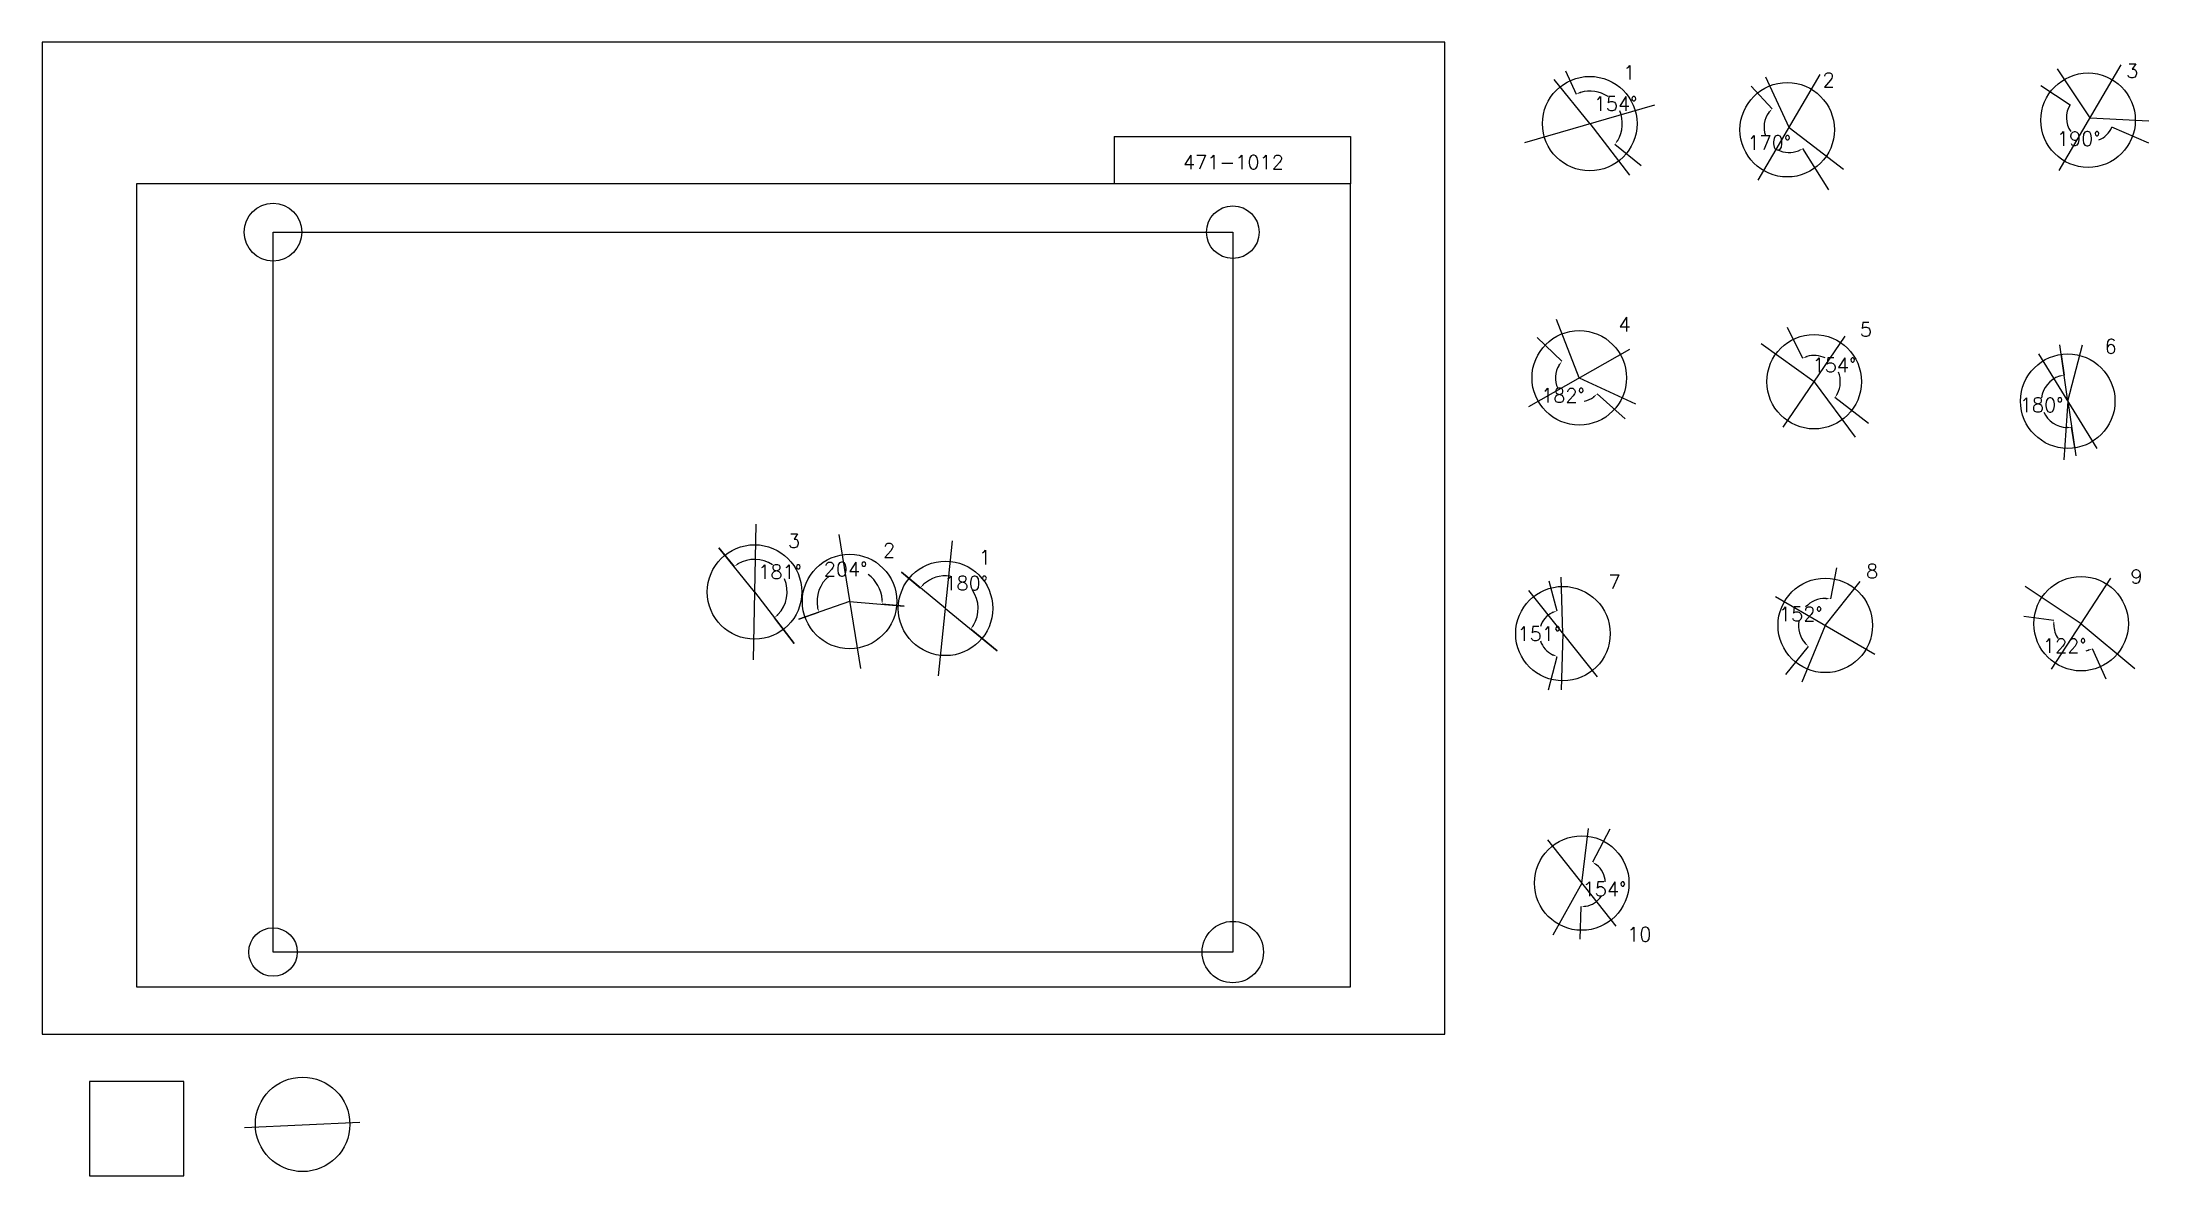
# Model space of a CAD drawing. Extents: x 0 to 2230150, y -150000 to 1050000.
import ezdxf

# ---------------------------------------------------------------- set-up
doc = ezdxf.new("R2010")
doc.units = 0
doc.header["$MEASUREMENT"] = 0
doc.layers.get('0').update_dxf_attribs({"linetype": 'CONTINUOUS'})
doc.layers.get('Defpoints').update_dxf_attribs({"linetype": 'CONTINUOUS'})
for name, color, linetype in [('_0-0_', 7, 'CONTINUOUS'), ('_0-1_V-nasSTD', 7, 'CONTINUOUS'), ('_0-2_番号', 7, 'CONTINUOUS'), ('ADD_LINE', 7, 'CONTINUOUS'), ('文字', 7, 'CONTINUOUS'), ('画像', 7, 'CONTINUOUS')]:
    doc.layers.add(name, color=color, linetype=linetype)
doc.layers.add('位置合わせ用', color=7, linetype='CONTINUOUS', plot=False)
doc.styles.get("Standard").update_dxf_attribs({"font": 'txt', "height": 15000, "bigfont": 'bigfont.shx'})
doc.dimstyles.get("Standard").update_dxf_attribs({"dimtxt": 0.18, "dimasz": 0.18, "dimexe": 0.18, "dimexo": 0.0625, "dimgap": 0.09, "dimtad": 0, "dimtih": 1, "dimtoh": 1, "dimdec": 4, "dimzin": 0, "dimdsep": 46, "dimtxsty": 'Standard', "dimcen": 0.09, "dimadec": 0, "dimazin": 0, "dimtfac": 1, "dimtdec": 4, "dimtofl": 0, "dimtmove": 0, "dimatfit": 3, "dimfxl": 1, "dimtolj": 1, "dimtzin": 0, "dimarcsym": 0})
picture_1 = doc.add_image_def('image1.jpg', size_in_pixel=(800, 600))

# ---------------------------------------------------------------- blocks, each defined once
blk = doc.blocks.new('-000-CCURVE_ORG002')
at = {"layer": '_0-0_', "color": 5, "linetype": 'Continuous'}
for p, q in [((30, -10), (10, -10)), ((10, -10), (10, -30)), ((30, -30), (30, -10)), ((10, -30), (30, -30))]:
    blk.add_line(p, q, dxfattribs=at)
blk = doc.blocks.new('-008-$$ATRU$$11$$背景色$$色$$0_0_0')
at = {"layer": '_0-2_番号'}
blk.add_blockref('-000-CCURVE_ORG002', (0, 0), dxfattribs=at)
blk = doc.blocks.new('*D27')
at = {"layer": 'ADD_LINE', "color": 0, "linetype": 'Continuous', "lineweight": -2}
for p, q in [((1612482, 1019756), (1623866, 995044)), ((1692790, 918934), (1664951, 941812))]:
    blk.add_line(p, q, dxfattribs=at)
for start, end in [(55.935441, 106.423298), (328.898292, 23.176446)]:
    blk.add_arc((1638300, 963714), 34496, start, end, dxfattribs=at)
at = {"layer": 'ADD_LINE', "color": 0}
for points in [[(1628254, 997582), (1628840, 996022), (1623866, 995045)], [(1667157, 946376), (1668518, 945414), (1664951, 941812)]]:
    blk.add_solid(points, dxfattribs=at)
at = {"layer": 'Defpoints', "color": 0}
for p in [(1612482, 1019756), (1638300, 963714), (1672046, 970868), (1692790, 918934)]:
    blk.add_point(p, dxfattribs=at)
at = {"layer": 'ADD_LINE', "color": 0, "linetype": 'Continuous', "insert": (1665608, 984790), "char_height": 15000, "attachment_point": 5}
blk.add_mtext('\\A1;154%%d', dxfattribs=at)
blk = doc.blocks.new('*D28')
at = {"color": 0, "linetype": 'Continuous', "lineweight": -2}
for p, q in [((1809179, 1003391), (1831324, 979396)), ((1891517, 893504), (1863720, 937271))]:
    blk.add_line(p, q, dxfattribs=at)
for start, end in [(143.458517, 199.177328), (242.968088, 291.666013)]:
    blk.add_arc((1849418, 959791), 26678, start, end, dxfattribs=at)
at = {"color": 0}
for points in [[(1828604, 975119), (1827364, 976233), (1831324, 979396)], [(1859646, 934256), (1858888, 935740), (1863721, 937271)]]:
    blk.add_solid(points, dxfattribs=at)
at = {"layer": 'Defpoints', "color": 0}
for p in [(1809179, 1003391), (1849418, 959791), (1823088, 955491), (1891518, 893504)]:
    blk.add_point(p, dxfattribs=at)
at = {"color": 0, "linetype": 'Continuous', "insert": (1828270, 943528), "char_height": 15000, "attachment_point": 5}
blk.add_mtext('\\A1;170%%d', dxfattribs=at)
blk = doc.blocks.new('*D31')
at = {"layer": 'ADD_LINE', "color": 0, "linetype": 'Continuous', "lineweight": -2}
for p, q in [((2115662, 1004203), (2146913, 983688)), ((2230150, 942907), (2190978, 959896))]:
    blk.add_line(p, q, dxfattribs=at)
for start, end in [(146.716384, 215.556167), (291.744567, 336.55299)]:
    blk.add_arc((2167922, 969896), 25131, start, end, dxfattribs=at)
at = {"layer": 'ADD_LINE', "color": 0}
for points in [[(2146913, 983688), (2146913, 983688), (2146913, 983688)], [(2190978, 959896), (2190978, 959896), (2190978, 959896)]]:
    blk.add_solid(points, dxfattribs=at)
at = {"layer": 'Defpoints', "color": 0}
for p in [(2115662, 1004204), (2167922, 969896), (2146156, 957332), (2230150, 942907)]:
    blk.add_point(p, dxfattribs=at)
at = {"layer": 'ADD_LINE', "color": 0, "linetype": 'Continuous', "insert": (2155982, 947782), "char_height": 15000, "attachment_point": 5}
blk.add_mtext('\\A1;190%%d', dxfattribs=at)
blk = doc.blocks.new('*D492')
at = {"color": 0, "linetype": 'Continuous', "lineweight": -2}
for p, q in [((1582560, 737261), (1608834, 712185)), ((1675657, 651191), (1646046, 677753))]:
    blk.add_line(p, q, dxfattribs=at)
for start, end in [(147.654398, 205.986177), (282.024317, 306.788949)]:
    blk.add_arc((1627174, 694681), 25352, start, end, dxfattribs=at)
at = {"color": 0}
for points in [[(1606412, 707733), (1605099, 708759), (1608834, 712185)], [(1642919, 673763), (1641794, 674993), (1646046, 677753)]]:
    blk.add_solid(points, dxfattribs=at)
at = {"layer": 'Defpoints', "color": 0}
for p in [(1582560, 737262), (1627174, 694681), (1602920, 687300), (1675658, 651190)]:
    blk.add_point(p, dxfattribs=at)
at = {"color": 0, "linetype": 'Continuous', "insert": (1609955, 676073), "char_height": 15000, "attachment_point": 5}
blk.add_mtext('\\A1;182%%d', dxfattribs=at)
blk = doc.blocks.new('*D493')
at = {"color": 0, "linetype": 'Continuous', "lineweight": -2}
for p, q in [((1847215, 748386), (1863522, 715452)), ((1933285, 646506), (1897834, 673710))]:
    blk.add_line(p, q, dxfattribs=at)
for start, end in [(64.877904, 105.999917), (332.840982, 21.383423)]:
    blk.add_arc((1875830, 690596), 27737, start, end, dxfattribs=at)
at = {"color": 0}
for points in [[(1867883, 718035), (1868485, 716481), (1863522, 715453)], [(1899804, 678380), (1901213, 677489), (1897835, 673710)]]:
    blk.add_solid(points, dxfattribs=at)
at = {"layer": 'Defpoints', "color": 0}
for p in [(1847214, 748386), (1887525, 715747), (1875830, 690596), (1933286, 646506)]:
    blk.add_point(p, dxfattribs=at)
at = {"color": 0, "linetype": 'Continuous', "insert": (1897257, 708209), "char_height": 15000, "attachment_point": 5}
blk.add_mtext('\\A1;154%%d', dxfattribs=at)
blk = doc.blocks.new('*D494')
at = {"color": 0, "linetype": 'Continuous', "lineweight": -2}
for p, q in [((2097719, 442479), (2129651, 438247)), ((2185031, 375777), (2170441, 407971))]:
    blk.add_line(p, q, dxfattribs=at)
for start, end in [(182.32444, 213.011449), (280.28229, 284.506363)]:
    blk.add_arc((2158450, 434431), 29051, start, end, dxfattribs=at)
at = {"color": 0}
for points in [[(2130255, 433215), (2128590, 433290), (2129651, 438247)], [(2166004, 405520), (2165449, 407092), (2170441, 407970)]]:
    blk.add_solid(points, dxfattribs=at)
at = {"layer": 'Defpoints', "color": 0}
for p in [(2097719, 442479), (2158450, 434431), (2134111, 418569), (2185032, 375776)]:
    blk.add_point(p, dxfattribs=at)
at = {"color": 0, "linetype": 'Continuous', "insert": (2141135, 411104), "char_height": 15000, "attachment_point": 5}
blk.add_mtext('\\A1;122%%d', dxfattribs=at)
blk = doc.blocks.new('*D495')
at = {"color": 0, "linetype": 'Continuous', "lineweight": -2}
for p, q in [((1899485, 493442), (1893065, 460614)), ((1845899, 380648), (1869761, 410403))]:
    blk.add_line(p, q, dxfattribs=at)
for start, end in [(88.997379, 136.834749), (170.916699, 221.208715)]:
    blk.add_arc((1887594, 432640), 28505, start, end, dxfattribs=at)
at = {"color": 0}
for points in [[(1888005, 460311), (1888181, 461969), (1893065, 460615)], [(1865573, 413259), (1866726, 414463), (1869761, 410403)]]:
    blk.add_solid(points, dxfattribs=at)
at = {"layer": 'Defpoints', "color": 0}
for p in [(1899486, 493442), (1869381, 454567), (1887594, 432640), (1845899, 380648)]:
    blk.add_point(p, dxfattribs=at)
at = {"color": 0, "linetype": 'Continuous', "insert": (1861739, 444640), "char_height": 15000, "attachment_point": 5}
blk.add_mtext('\\A1;152%%d', dxfattribs=at)
blk = doc.blocks.new('*D496')
at = {"color": 0, "linetype": 'Continuous', "lineweight": -2}
for p, q in [((1594921, 479957), (1603443, 448007)), ((1594453, 364310), (1603625, 399771))]:
    blk.add_line(p, q, dxfattribs=at)
for start, end in [(116.442259, 162.722612), (197.730428, 243.989803)]:
    blk.add_arc((1609870, 423913), 24936, start, end, dxfattribs=at)
at = {"color": 0}
for points in [[(1599060, 445461), (1598471, 447020), (1603443, 448007)], [(1598646, 400720), (1599223, 402284), (1603625, 399771)]]:
    blk.add_solid(points, dxfattribs=at)
at = {"layer": 'Defpoints', "color": 0}
for p in [(1594921, 479958), (1587247, 434403), (1609870, 423913), (1594453, 364310)]:
    blk.add_point(p, dxfattribs=at)
at = {"color": 0, "linetype": 'Continuous', "insert": (1584933, 423819), "char_height": 15000, "attachment_point": 5}
blk.add_mtext('\\A1;151%%d', dxfattribs=at)
blk = doc.blocks.new('*D497')
at = {"color": 0, "linetype": 'Continuous', "lineweight": -2}
for p, q in [((2137280, 719501), (2140368, 697666)), ((2151611, 620534), (2148379, 642348))]:
    blk.add_line(p, q, dxfattribs=at)
for start, end in [(108.314688, 172.816777), (204.310121, 268.164898)]:
    blk.add_arc((2144282, 669994), 27948, start, end, dxfattribs=at)
at = {"color": 0}
for points in [[(2135690, 695715), (2135310, 697337), (2140368, 697666)], [(2143435, 641228), (2143339, 642892), (2148379, 642348)]]:
    blk.add_solid(points, dxfattribs=at)
at = {"layer": 'Defpoints', "color": 0}
for p in [(2137280, 719501), (2144282, 669994), (2122350, 652671), (2151611, 620534)]:
    blk.add_point(p, dxfattribs=at)
at = {"color": 0, "linetype": 'Continuous', "insert": (2116623, 665988), "char_height": 15000, "attachment_point": 5}
blk.add_mtext('\\A1;180%%d', dxfattribs=at)
blk = doc.blocks.new('*D662')
at = {"color": 0, "linetype": 'Continuous', "lineweight": -2}
for p, q in [((1659684, 217062), (1641346, 182000)), ((1628066, 100544), (1629066, 134978))]:
    blk.add_line(p, q, dxfattribs=at)
for start, end in [(2.755917, 50.881259), (279.845571, 326.395586)]:
    blk.add_arc((1629789, 159904), 24936, start, end, dxfattribs=at)
at = {"color": 0}
for points in [[(1645980, 179947), (1645064, 178555), (1641346, 182001)], [(1633993, 136166), (1634112, 134504), (1629066, 134978)]]:
    blk.add_solid(points, dxfattribs=at)
at = {"layer": 'Defpoints', "color": 0}
for p in [(1659684, 217062), (1629789, 159904), (1648804, 143771), (1628066, 100544)]:
    blk.add_point(p, dxfattribs=at)
at = {"color": 0, "linetype": 'Continuous', "insert": (1653916, 153603), "char_height": 15000, "attachment_point": 5}
blk.add_mtext('\\A1;154%%d', dxfattribs=at)
blk = doc.blocks.new('*D665')
at = {"layer": 'ADD_LINE', "color": 0, "linetype": 'Continuous', "lineweight": -2}
for p, q in [((909691, 488862), (929639, 472510)), ((1010808, 405862), (982968, 428741))]:
    blk.add_line(p, q, dxfattribs=at)
for start, end in [(82.057019, 132.347039), (328.898292, 33.749511)]:
    blk.add_arc((956318, 450642), 34496, start, end, dxfattribs=at)
at = {"layer": 'ADD_LINE', "color": 0}
for points in [[(932476, 476711), (933685, 475564), (929639, 472510)], [(985174, 433304), (986535, 432342), (982968, 428741)]]:
    blk.add_solid(points, dxfattribs=at)
at = {"layer": 'Defpoints', "color": 0}
for p in [(909690, 488862), (956318, 450642), (988605, 462785), (1010808, 405862)]:
    blk.add_point(p, dxfattribs=at)
at = {"layer": 'ADD_LINE', "color": 0, "linetype": 'Continuous', "insert": (978203, 477307), "char_height": 15000, "attachment_point": 5}
blk.add_mtext('\\A1;180%%d', dxfattribs=at)
blk = doc.blocks.new('*D668')
at = {"layer": 'ADD_LINE', "color": 0, "linetype": 'Continuous', "lineweight": -2}
for p, q in [((801018, 439398), (822161, 446700)), ((912688, 452888), (889131, 454951))]:
    blk.add_line(p, q, dxfattribs=at)
for start, end in [(129.188275, 190.742004), (3.305747, 55.513451)]:
    blk.add_arc((854767, 457961), 34496, start, end, dxfattribs=at)
at = {"layer": 'ADD_LINE', "color": 0}
for points in [[(820070, 451318), (821681, 451746), (822161, 446700)], [(888372, 459963), (890038, 459938), (889131, 454951)]]:
    blk.add_solid(points, dxfattribs=at)
at = {"layer": 'Defpoints', "color": 0}
for p in [(870420, 488701), (854767, 457961), (912688, 452888), (801018, 439398)]:
    blk.add_point(p, dxfattribs=at)
at = {"layer": 'ADD_LINE', "color": 0, "linetype": 'Continuous', "insert": (850549, 492198), "char_height": 15000, "attachment_point": 5}
blk.add_mtext('\\A1;204%%d', dxfattribs=at)
blk = doc.blocks.new('*D671')
at = {"layer": 'ADD_LINE', "color": 0, "linetype": 'Continuous', "lineweight": -2}
for p, q in [((716488, 514776), (732497, 494893)), ((796016, 413641), (775179, 440696))]:
    blk.add_line(p, q, dxfattribs=at)
for start, end in [(56.733002, 120.528031), (315.914786, 23.658254)]:
    blk.add_arc((754131, 468025), 34496, start, end, dxfattribs=at)
at = {"layer": 'ADD_LINE', "color": 0}
for points in [[(736134, 498424), (737083, 497054), (732497, 494894)], [(778354, 444647), (779464, 443404), (775179, 440695)]]:
    blk.add_solid(points, dxfattribs=at)
at = {"layer": 'Defpoints', "color": 0}
for p in [(716488, 514776), (788289, 472835), (754131, 468025), (796016, 413641)]:
    blk.add_point(p, dxfattribs=at)
at = {"layer": 'ADD_LINE', "color": 0, "linetype": 'Continuous', "insert": (781231, 489367), "char_height": 15000, "attachment_point": 5}
blk.add_mtext('\\A1;181%%d', dxfattribs=at)

msp = doc.modelspace()

# ---------------------------------------------------------------- linework, layer by layer
at = {"layer": '_0-1_V-nasSTD', "color": 7, "linetype": 'Continuous'}
for p, q in [((1485000, 1050000), (0, 1050000)), ((0, 1050000), (0, 0)), ((1485000, 1050000), (0, 1050000)), ((0, 1050000), (0, 0)), ((1485000, 0), (1485000, 1050000)), ((1485000, 0), (1485000, 1050000)), ((1135000, 950000), (1135000, 900000)), ((1135000, 950000), (1385000, 950000)), ((1385000, 950000), (1385000, 900000)), ((1385000, 900000), (100000, 900000)), ((100000, 900000), (100000, 50000)), ((1385000, 50000), (1385000, 900000)), ((100000, 50000), (1385000, 50000)), ((0, 0), (1485000, 0)), ((0, 0), (1485000, 0))]:
    msp.add_line(p, q, dxfattribs=at)
at = {"layer": 'ADD_LINE', "color": 5, "linetype": 'Continuous'}
for p, q in [((1638300.12759, 963713.94411), (1600657, 1010465.5)), ((1849417.68706, 959791.40858), (1824731.61592, 1013095)), ((2167921.53926, 969895.92252), (2133337.061, 1021586.01265)), ((1638300.12759, 963713.94411), (1680185.5, 909330)), ((1849417.68706, 959791.40858), (1907070.5, 915461)), ((2167921.53926, 969895.92252), (2230150.4375, 966693.63309)), ((1627173.85936, 694681.42053), (1603053, 756584)), ((1875829.60478, 690595.69901), (1819695, 730821)), ((2144282.17651, 669993.66595), (2135874.84661, 729434.5)), ((2144282.17651, 669993.66595), (2159881.11393, 729434.5)), ((1627173.85936, 694681.42053), (1686782, 666999.5)), ((1875829.60478, 690595.69901), (1919233, 631868.5)), ((2144282.17651, 669993.66595), (2139973.5, 607862)), ((2144282.17651, 669993.66595), (2152852.5, 612158.5)), ((754130.75, 468024.94411), (716487.62241, 514776.5)), ((956317.75, 450642.44411), (909690.5, 488862)), ((1609869.59541, 423912.59025), (1607859.5021, 483624.43754)), ((1887594.19761, 432639.77192), (1924592.5, 479202.5)), ((2158449.59821, 434430.75199), (2099218, 473956.5)), ((754130.75, 468024.94411), (796016.12241, 413641)), ((854766.75, 457961.44411), (801018, 439397.5)), ((854766.75, 457961.44411), (912688.5, 452887.5)), ((956317.75, 450642.44411), (1010807.57413, 405862.03968)), ((1609869.59541, 423912.59025), (1608159.50179, 364310.06247)), ((1887594.19761, 432639.77192), (1862762, 372404)), ((2158449.59821, 434430.75199), (2215384.5, 387018.5)), ((1629789, 159904), (1636845.5, 217647.28885)), ((1629789, 159904), (1599375.79815, 104642.5))]:
    msp.add_line(p, q, dxfattribs=at)
at = {"layer": 'ADD_LINE', "color": 1, "linetype": 'Continuous'}
for p, q in [((1816519.43706, 903878.65858), (1882315.93706, 1015704.15858)), ((2135023.28926, 913983.17252), (2200819.78926, 1025808.67252)), ((1569397.37759, 943664.44411), (1707202.87759, 983763.44411)), ((1843082.10478, 642335.94901), (1908577.10478, 738855.44901)), ((1573690.48436, 664418.92053), (1680657.23436, 724943.92053)), ((2113351.05151, 720119.29095), (2175213.30151, 619868.04095)), ((755555.76809, 539771.308), (752705.73191, 396278.58022)), ((843207.05556, 528784.77976), (866326.44444, 387138.10846)), ((948818.98918, 379274.80443), (963816.51082, 522010.08379)), ((1573599.84541, 469670.84025), (1646139.34541, 378154.34025)), ((2126994.59821, 386171.00199), (2189904.59821, 482690.50199)), ((1835025.69761, 463233.02192), (1940162.69761, 402046.52192)), ((1593519.25, 205662.25), (1666058.75, 114145.75)), ((214262.32302, -98799.56876), (336470.78129, -93322.43898))]:
    msp.add_line(p, q, dxfattribs=at)
at = {"layer": 'ADD_LINE', "color": 5, "linetype": 'ByBlock'}
for centre in [(1638300.12759, 963713.94411), (1847299.84098, 957259.81804), (2165803.69318, 967364.33199), (1627173.85936, 694681.42053), (1875829.60478, 690595.69901), (2144282.17651, 669993.66595), (754130.75, 468024.94411), (854766.75, 457961.44411), (956317.75, 450642.44411), (1609869.59541, 423912.59025), (1887594.19761, 432639.77192), (2158449.59821, 434430.75199), (1629789, 159904), (275704.61091, -95468.83904)]:
    msp.add_circle(centre, 50000, dxfattribs=at)
at = {"layer": '位置合わせ用', "color": 5, "linetype": 'Continuous'}
for centre, radius in [((244424.4, 848880.595), 30579.2687), ((1260424.4, 848880.595), 27848.33235), ((244424.4, 86880.595), 25672.78835), ((1260424.4, 86880.595), 32483.49996)]:
    msp.add_circle(centre, radius, dxfattribs=at)

# ---------------------------------------------------------------- block references
at = {"layer": '_0-0_', "xscale": 5000, "yscale": 5000, "zscale": 5000}
msp.add_blockref('-008-$$ATRU$$11$$背景色$$色$$0_0_0', (0, 0), dxfattribs=at)

# ---------------------------------------------------------------- texts
at = {"layer": '文字', "color": 5, "linetype": 'Continuous'}
for s, p in [('3', (2206162.5, 1012123.5)), ('1', (1673664.84659, 1010338.61449)), ('2', (1884735.5, 1002469.5)), ('4', (1668695.5, 743754)), ('5', (1924216.5, 738393)), ('6', (2183311.5, 720524.5)), ('3', (789495.469, 514649.61449)), ('2', (890131.469, 504586.11449)), ('1', (991682.469, 497267.11449)), ('8', (1930840.69761, 482615.93968)), ('9', (2210625.69761, 476897.98348)), ('7', (1657991.59541, 471180.02727)), ('10', (1677911, 98195.5))]:
    msp.add_text(s, height=15000, dxfattribs=at).set_placement(p)
at = {"layer": '文字', "linetype": 'Continuous'}
msp.add_text('471-1012', height=15000, dxfattribs=at).set_placement((1207698.06436, 915464.91089))

# ---------------------------------------------------------------- dimensions: what is measured, and where the dimension line sits
at = {"color": 5, "linetype": 'Continuous'}
for base, center, p1, p2, picture, middle in [((1823088.23526, 955490.96023), (1849417.68706, 959791.40858), (1809178.77504, 1003391.05715), (1891517.5, 893504), '*D28', (1828269.9978, 943527.67201)), ((1602919.66927, 687300.1765), (1627173.85936, 694681.42053), (1582560, 737261.5), (1675657.5, 651190.5), '*D492', (1609955.37168, 676073.03042)), ((1887525.02456, 715746.55986), (1875829.60478, 690595.69901), (1847214.5, 748386.5), (1933285.5, 646506), '*D493', (1897256.73514, 708208.95339)), ((2122350.14113, 652670.99813), (2144282.17651, 669993.66595), (2137279.85621, 719500.91301), (2151611.40936, 620533.75951), '*D497', (2116622.71578, 665988.26601)), ((1869381.14317, 454567.03326), (1887594.19761, 432639.77192), (1899485.5, 493442.5), (1845899, 380648), '*D495', (1861738.50652, 444639.91276)), ((1587247.09662, 434402.94997), (1609869.59541, 423912.59025), (1594921, 479957.5), (1594452.55209, 364310), '*D496', (1584933.35154, 423818.56891)), ((2134111.47282, 418568.6119), (2158449.59821, 434430.75199), (2097719, 442479), (2185031.5, 375776.5), '*D494', (2141135.0292, 411103.5675)), ((1648803.90553, 143771.4718), (1629789, 159904), (1659684.47103, 217061.94462), (1628066.5, 100544), '*D662', (1653916.18486, 153602.8851))]:
    dim = msp.add_angular_dim_3p(base=base, center=center, p1=p1, p2=p2, dimstyle='Standard', override={"dimasz": 5000, "dimtmove": 2}, dxfattribs=at)
    dim.commit()
    dim.dimension.update_dxf_attribs({"geometry": picture, "text_midpoint": middle})
at = {"layer": 'ADD_LINE', "color": 5, "linetype": 'Continuous'}
for base, center, p1, p2, override, picture, middle in [((1672045.78438, 970867.8893), (1638300.12759, 963713.94411), (1612481.5, 1019756.5), (1692790, 918933.5), {"dimasz": 5000, "dimtmove": 2}, '*D27', (1665608.30751, 984790.2719)), ((2146156.07889, 957332.10205), (2167921.53926, 969895.92252), (2115661.5, 1004203.5), (2230150.5, 942906.93528), {"dimtmove": 2}, '*D31', (2155981.84538, 947781.93238)), ((788289.39521, 472834.85487), (754130.75, 468024.94411), (716487.62241, 514776.5), (796016.12241, 413641), {"dimasz": 5000, "dimtmove": 2}, '*D671', (781231.40372, 489367.45689)), ((870420.02984, 488701.04584), (854766.75, 457961.44411), (801018, 439397.5), (912688.5, 452887.5), {"dimasz": 5000, "dimtmove": 2}, '*D668', (850548.52371, 492198.1912)), ((988605.48252, 462785.36849), (956317.75, 450642.44411), (909690.5, 488862), (1010807.62241, 405862), {"dimasz": 5000, "dimtmove": 2}, '*D665', (978202.63051, 477307.03279))]:
    dim = msp.add_angular_dim_3p(base=base, center=center, p1=p1, p2=p2, dimstyle='Standard', override=override, dxfattribs=at)
    dim.commit()
    dim.dimension.update_dxf_attribs({"geometry": picture, "text_midpoint": middle})

# ---------------------------------------------------------------- pictures from other files: only their frames are drawn
at = {"layer": '画像', "color": 5, "linetype": 'Continuous'}
image = msp.add_image(picture_1, insert=(244424.4, 86880.595), size_in_units=(1016000, 762000), dxfattribs=at)
image.dxf.flags = 7

doc.saveas('drawing.dxf')
